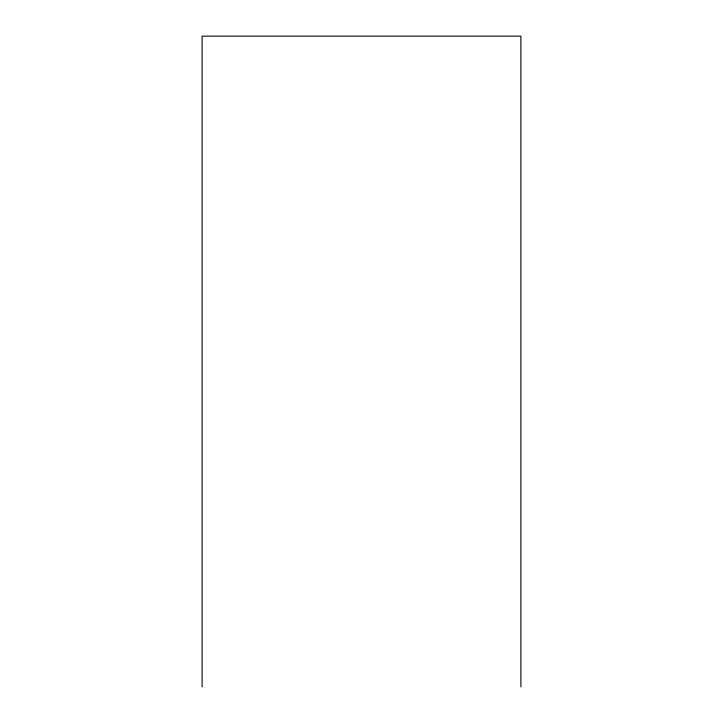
<?xml version="1.0" encoding="UTF-8"?>
<svg xmlns="http://www.w3.org/2000/svg" width="723" height="723" viewBox="0 0 723 723"><rect width="100%" height="100%" fill="white"/><g stroke="black" fill="none" stroke-linecap="round" stroke-linejoin="round"><path stroke-width="1.08" d="M520.885 686.85L520.885 36.15L202.115 36.15L202.115 686.85"/></g></svg>
